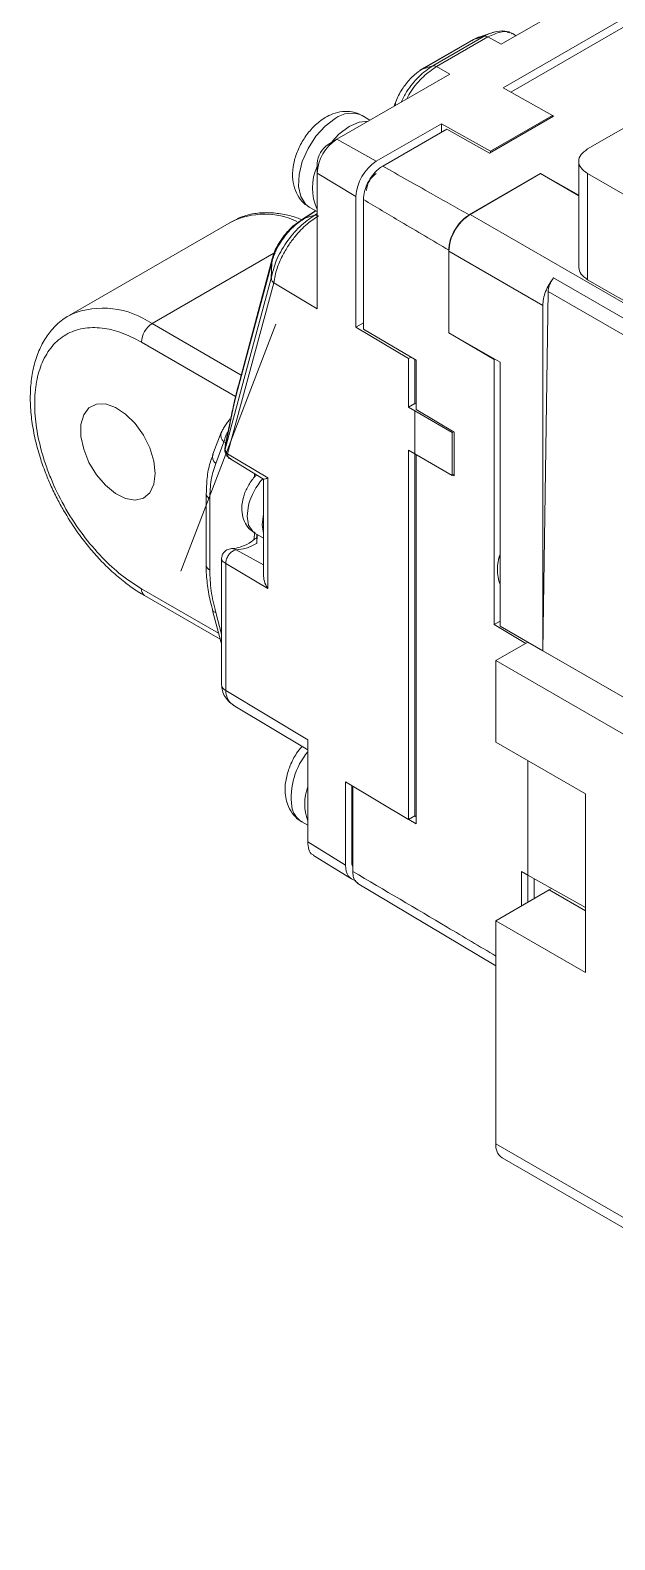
# Model space of a CAD drawing. Header units: inches. Extents: x 0.2 to 16.3, y 0.2 to 11.5.
# Drawn here: x 11.613 to 11.994, y 9.757 to 10.741 of the extents above; entities that cross this region are included whole.
import ezdxf

# ---------------------------------------------------------------- set-up
doc = ezdxf.new("R2010")
doc.units = ezdxf.units.IN
doc.header["$MEASUREMENT"] = 0
doc.linetypes.add('CENTERX2', pattern=[0.8, 0.5, -0.1, 0.1, -0.1])
doc.layers.add('CENTER_LINE', color=7, linetype='CENTERX2')

msp = doc.modelspace()

# ---------------------------------------------------------------- linework, layer by layer
at = {"color": 7, "linetype": 'Continuous', "lineweight": 18}
for p, q in [((11.99392, 10.77417), (11.92021, 10.73162)), ((11.92154, 10.70317), (12.01967, 10.75982)), ((11.92644, 10.70044), (12.02385, 10.75666)), ((11.97652, 10.66339), (12.12685, 10.75017)), ((11.91324, 10.73885), (11.90648, 10.73661)), ((11.91593, 10.73974), (11.91403, 10.73911)), ((11.92995, 10.73724), (11.92749, 10.73859)), ((11.90086, 10.73418), (11.86721, 10.71476)), ((11.90217, 10.73474), (11.86863, 10.71538)), ((11.90908, 10.73688), (11.87554, 10.71752)), ((11.91154, 10.73645), (11.87801, 10.71709)), ((11.90472, 10.73597), (11.90071, 10.73409)), ((11.90908, 10.73688), (11.90217, 10.73474)), ((11.91154, 10.73645), (11.92021, 10.73162)), ((11.86863, 10.71538), (11.87554, 10.71752)), ((11.88667, 10.71226), (11.81296, 10.66971)), ((11.86739, 10.71457), (11.86863, 10.71538)), ((11.87801, 10.71709), (11.88667, 10.71226)), ((11.95355, 10.68533), (11.92154, 10.70317)), ((11.85101, 10.69325), (11.8504, 10.69132)), ((11.83462, 10.68221), (11.82949, 10.68517)), ((11.88117, 10.67987), (11.83872, 10.65536)), ((11.88117, 10.67987), (11.91319, 10.66203)), ((11.88117, 10.67987), (11.88117, 10.6743)), ((11.95425, 10.68474), (11.91249, 10.66063)), ((11.91319, 10.66203), (11.95355, 10.68533)), ((11.95355, 10.68533), (11.95355, 10.68434)), ((11.95355, 10.68513), (11.95425, 10.68474)), ((11.81296, 10.66971), (11.8074, 10.66638)), ((11.83872, 10.65536), (11.81296, 10.66971)), ((11.84289, 10.6522), (11.88465, 10.67631)), ((11.91249, 10.66063), (11.88465, 10.67631)), ((11.91319, 10.66203), (11.91319, 10.66103)), ((11.80017, 10.64755), (11.80027, 10.65404)), ((11.97075, 10.65537), (11.97075, 10.58624)), ((11.80017, 10.64755), (11.80017, 10.55915)), ((11.82548, 10.63243), (11.80017, 10.64755)), ((11.89926, 10.62045), (11.9459, 10.64737)), ((11.9459, 10.64731), (11.89996, 10.62079)), ((11.9459, 10.64737), (11.97075, 10.63337)), ((11.9459, 10.64731), (11.9459, 10.64737)), ((11.97075, 10.63296), (11.9459, 10.64731)), ((12.11989, 10.56455), (11.97652, 10.64732)), ((11.97652, 10.64732), (11.97652, 10.5782)), ((11.82548, 10.5472), (11.82548, 10.63243)), ((11.8303, 10.54597), (11.8303, 10.63039)), ((11.79909, 10.62317), (11.79001, 10.61724)), ((11.79857, 10.62024), (11.79206, 10.61823)), ((11.79505, 10.6255), (11.80017, 10.62254)), ((11.80017, 10.62134), (11.79857, 10.62024)), ((11.74422, 10.61595), (11.63843, 10.55488)), ((11.79206, 10.61823), (11.79064, 10.61729)), ((11.77088, 10.59168), (11.74878, 10.50921)), ((11.77116, 10.59133), (11.77053, 10.58926)), ((11.88598, 10.54364), (11.88598, 10.59745)), ((11.88604, 10.59668), (11.94729, 10.56132)), ((11.88604, 10.54364), (11.88604, 10.59668)), ((11.77053, 10.58926), (11.74845, 10.50686)), ((11.77029, 10.57926), (11.77053, 10.58926)), ((11.77029, 10.57926), (11.74023, 10.46777)), ((11.77186, 10.57607), (11.74179, 10.46458)), ((11.80017, 10.55915), (11.77186, 10.57607)), ((11.9508, 10.57047), (11.94729, 10.33629)), ((12.1053, 10.48127), (11.9508, 10.57047)), ((12.10826, 10.50215), (11.97652, 10.5782)), ((11.94729, 10.33629), (11.94729, 10.56132)), ((11.63843, 10.55488), (11.63971, 10.55558)), ((11.82548, 10.5472), (11.8303, 10.54999)), ((11.85967, 10.52677), (11.82548, 10.5472)), ((11.8303, 10.54597), (11.86467, 10.52564)), ((11.88598, 10.54364), (11.88604, 10.54368)), ((11.91555, 10.52616), (11.88598, 10.54364)), ((11.88604, 10.54364), (11.91945, 10.52435)), ((11.86124, 10.52767), (11.85967, 10.52677)), ((11.85967, 10.4951), (11.85967, 10.52677)), ((11.86377, 10.49747), (11.86377, 10.52617)), ((11.86467, 10.52564), (11.86467, 10.49349)), ((11.91593, 10.52638), (11.91555, 10.52616)), ((11.91555, 10.35332), (11.91555, 10.52616)), ((11.91945, 10.52435), (11.91945, 10.35236)), ((11.86377, 10.49747), (11.85967, 10.4951)), ((11.85967, 10.4951), (11.86377, 10.49265)), ((11.86467, 10.49695), (11.86377, 10.49747)), ((11.86377, 10.46467), (11.86377, 10.49265)), ((11.88813, 10.47859), (11.86377, 10.49265)), ((11.86467, 10.49349), (11.88942, 10.47885)), ((11.74314, 10.48357), (11.74005, 10.46801)), ((11.74318, 10.48465), (11.74028, 10.47007)), ((11.74323, 10.48488), (11.74318, 10.48465)), ((11.73762, 10.47847), (11.73223, 10.46448)), ((11.73401, 10.45843), (11.7394, 10.47243)), ((11.88813, 10.47859), (11.88901, 10.47909)), ((11.88813, 10.45061), (11.88813, 10.47859)), ((11.88942, 10.47885), (11.88942, 10.45023)), ((11.74005, 10.46801), (11.74006, 10.46832)), ((11.74179, 10.46458), (11.76792, 10.44896)), ((11.74205, 10.46217), (11.76523, 10.44812)), ((11.86377, 10.46467), (11.85967, 10.46713)), ((11.85967, 10.22622), (11.85967, 10.46713)), ((11.86377, 10.46467), (11.88813, 10.45061)), ((11.86377, 10.22859), (11.86377, 10.46467)), ((11.86467, 10.46415), (11.86467, 10.22349)), ((11.75938, 10.45167), (11.75938, 10.44929)), ((11.76515, 10.4483), (11.76515, 10.38536)), ((11.76792, 10.44896), (11.76792, 10.37679)), ((11.88813, 10.45061), (11.88942, 10.45136)), ((11.88942, 10.45023), (11.88846, 10.4508)), ((11.72784, 10.43859), (11.72784, 10.39204)), ((11.73014, 10.38882), (11.73014, 10.43537)), ((11.75896, 10.40869), (11.75938, 10.41217)), ((11.75938, 10.4134), (11.75938, 10.41217)), ((11.7596, 10.41297), (11.76515, 10.40977)), ((11.76078, 10.41229), (11.76073, 10.40953)), ((11.76064, 10.40615), (11.76086, 10.40627)), ((11.76086, 10.40627), (11.76112, 10.41209)), ((11.7378, 10.39607), (11.7378, 10.31423)), ((11.74056, 10.39314), (11.74056, 10.31028)), ((11.76792, 10.37679), (11.74056, 10.39314)), ((11.919, 10.39753), (11.91945, 10.39596)), ((11.68764, 10.37222), (11.73696, 10.34375)), ((11.73197, 10.36249), (11.73736, 10.34227)), ((11.91945, 10.35558), (11.91555, 10.35332)), ((11.9362, 10.3411), (11.91555, 10.35332)), ((11.94729, 10.33629), (11.91945, 10.35236)), ((11.73733, 10.3424), (11.7378, 10.34105)), ((11.93754, 10.34188), (11.91666, 10.32983)), ((12.44421, 10.04939), (11.93754, 10.34188)), ((11.9389, 10.3411), (11.93894, 10.34111)), ((11.94593, 10.33708), (11.9459, 10.33706)), ((11.94729, 10.33629), (12.02384, 10.2921)), ((11.91666, 10.27678), (11.91666, 10.32983)), ((11.91666, 10.32983), (12.51798, 9.98269)), ((11.74056, 10.31028), (11.79402, 10.27832)), ((11.74657, 10.30011), (11.79402, 10.27175)), ((11.79402, 10.27832), (11.79402, 10.21168)), ((11.97513, 10.24304), (11.91666, 10.27678)), ((11.93754, 10.19002), (11.93754, 10.26473)), ((11.81864, 10.25075), (11.85967, 10.22622)), ((11.81864, 10.19646), (11.81864, 10.25075)), ((11.82274, 10.19875), (11.82274, 10.2483)), ((11.82342, 10.24789), (11.82367, 10.24774)), ((11.82342, 10.24789), (11.82342, 10.19243)), ((11.82343, 10.24789), (11.82342, 10.24789)), ((11.97513, 10.24304), (11.97513, 10.1265)), ((11.85967, 10.22622), (11.86377, 10.22859)), ((11.85986, 10.22633), (11.86467, 10.22349)), ((11.86467, 10.22807), (11.86377, 10.22859)), ((11.79017, 10.22483), (11.79402, 10.22261)), ((11.79402, 10.21168), (11.81864, 10.19646)), ((11.79788, 10.2028), (11.82255, 10.18755)), ((11.93342, 10.19246), (11.93754, 10.19002)), ((11.93342, 10.16992), (11.93342, 10.19246)), ((11.93754, 10.19002), (11.97513, 10.16885)), ((11.93754, 10.19002), (11.93754, 10.1723)), ((11.94172, 10.17471), (11.94172, 10.18767)), ((11.82626, 10.18484), (11.91666, 10.13081)), ((11.91666, 10.16025), (11.95146, 10.18034)), ((11.95146, 10.18034), (11.95299, 10.18132)), ((11.91666, 10.16025), (11.91666, 10.01478)), ((11.97513, 10.1265), (11.91666, 10.16025)), ((11.91666, 10.01478), (13.22092, 9.26186)), ((11.92074, 10.00577), (13.22499, 9.25284))]:
    msp.add_line(p, q, dxfattribs=at)
at = {"color": 8, "linetype": 'Continuous', "lineweight": 18}
for p, q in [((11.90094, 10.73393), (11.90217, 10.73474)), ((11.90217, 10.73474), (11.90476, 10.7359)), ((11.79206, 10.61823), (11.79934, 10.62302)), ((11.89996, 10.62079), (12.1075, 10.50098)), ((11.69256, 10.54952), (11.772, 10.59538)), ((12.10546, 10.49207), (11.9543, 10.57933)), ((11.69256, 10.54952), (11.75061, 10.51601)), ((11.6856, 10.53746), (11.74701, 10.50201)), ((11.7394, 10.47243), (11.74061, 10.47173)), ((11.7406, 10.46999), (11.74006, 10.46832)), ((11.76515, 10.3923), (11.74743, 10.40205)), ((11.73591, 10.34768), (11.6856, 10.37673)), ((11.7378, 10.34707), (11.73401, 10.3613)), ((11.82342, 10.19835), (11.82274, 10.19875)), ((11.97513, 10.16668), (11.95146, 10.18034))]:
    msp.add_line(p, q, dxfattribs=at)
at = {"color": 8, "linetype": 'Continuous', "lineweight": 18, "flags": 128}
for points in [[(11.8119, 10.68325), (11.80534, 10.6783), (11.7993, 10.67165), (11.79421, 10.6638), (11.79047, 10.65531), (11.78835, 10.64683), (11.788, 10.63897), (11.78944, 10.63234), (11.79259, 10.6274), (11.79505, 10.6255)], [(11.74845, 10.50686), (11.74857, 10.50823), (11.74878, 10.50921)], [(11.74318, 10.48465), (11.74314, 10.48441), (11.74314, 10.48357)], [(11.75541, 10.43115), (11.7545, 10.4241), (11.75549, 10.41815), (11.75825, 10.41395), (11.7596, 10.41297)], [(11.7378, 10.34166), (11.73743, 10.34208), (11.73736, 10.34227)]]:
    msp.add_lwpolyline(points, dxfattribs=at)
at = {"color": 7, "linetype": 'Continuous', "lineweight": 18, "flags": 128}
for points in [[(11.80991, 10.66838), (11.81439, 10.67308), (11.82094, 10.67802)], [(11.82094, 10.67802), (11.82753, 10.6809), (11.83341, 10.68151)], [(11.69465, 10.45187), (11.69375, 10.44481), (11.6911, 10.43931), (11.68692, 10.43578), (11.6815, 10.43449), (11.67525, 10.43553), (11.66863, 10.43883), (11.66213, 10.44414), (11.65624, 10.45106), (11.6514, 10.45909), (11.64795, 10.46763), (11.64616, 10.47604), (11.64616, 10.4837), (11.64795, 10.49004), (11.6514, 10.4946), (11.65624, 10.49703), (11.66213, 10.49715), (11.66863, 10.49496), (11.67525, 10.49062), (11.6815, 10.48444), (11.68692, 10.4769), (11.6911, 10.46854), (11.69375, 10.45998), (11.69465, 10.45187)], [(11.73804, 10.4793), (11.738, 10.47924), (11.73762, 10.47847)], [(11.76515, 10.41274), (11.76425, 10.41847), (11.76515, 10.42552)]]:
    msp.add_lwpolyline(points, dxfattribs=at)
at = {"color": 8, "linetype": 'Continuous', "lineweight": 18}
for centre, radius, start, end in [((11.82233, 10.66928), 0.01743, 65.72994, 126.7506), ((11.76584, 10.57108), 0.04981, 64.8325, 115.72377), ((11.66053, 10.50373), 0.05588, 55.03177, 111.88364), ((11.74306, 10.47679), 0.00569, 162.81116, 229.99818), ((11.7953, 10.42081), 0.04121, 137.91793, 165.47178), ((11.73178, 10.43899), 0.00397, 186.07696, 245.59195), ((11.73178, 10.39243), 0.00396, 185.6948, 245.62534), ((11.7339, 10.36349), 0.00219, 208.46736, 272.78227), ((11.74265, 10.31468), 0.00487, 185.36197, 244.61207), ((11.83088, 10.24036), 0.04758, 140.77211, 186.65857), ((11.79748, 10.23676), 0.01399, 187.9109, 238.54318)]:
    msp.add_arc(centre, radius, start, end, dxfattribs=at)
at = {"color": 7, "linetype": 'Continuous', "lineweight": 18}
for centre, radius, start, end in [((11.82794, 10.64629), 0.0278, 122.60548, 177.39452), ((11.81574, 10.65333), 0.01548, 122.60548, 177.39452), ((11.82999, 10.63792), 0.03293, 154.58835, 205.13439), ((11.85422, 10.63112), 0.02877, 122.60548, 177.39452), ((11.84616, 10.63578), 0.01381, 122.60548, 177.39452), ((11.70071, 10.53678), 0.01513, 122.60548, 177.39452), ((11.73767, 10.4628), 0.00569, 162.81116, 229.99819), ((11.74454, 10.4679), 0.00431, 181.66396, 230.32578), ((11.94729, 10.38933), 0.02953, 160.54426, 199.45574), ((11.69055, 10.37625), 0.00497, 174.44852, 233.51522), ((11.82479, 10.23649), 0.03267, 160.35385, 199.64615), ((11.92631, 10.01372), 0.0097, 173.70115, 234.98667)]:
    msp.add_arc(centre, radius, start, end, dxfattribs=at)
msp.add_ellipse((11.83256, 10.2045), major_axis=(0.00984, 0.01705), ratio=0.577206, start_param=2.356266, end_param=3.393237, dxfattribs=at)
at = {"color": 8, "linetype": 'Continuous', "lineweight": 18}
for points, knots in [([(11.91549, 10.73947), (11.91485, 10.73933), (11.91282, 10.73892), (11.9106, 10.7377), (11.90908, 10.73688)], [0, 0, 0, 0, 0.317534, 1, 1, 1, 1]), ([(11.91154, 10.73645), (11.91433, 10.7377), (11.91999, 10.74025), (11.9255, 10.74029), (11.92722, 10.73858), (11.92738, 10.73842)], [0, 0, 0, 0, 0.466349, 0.949327, 1, 1, 1, 1]), ([(11.87554, 10.71752), (11.87401, 10.71655), (11.87095, 10.71461), (11.86645, 10.71055), (11.86223, 10.70588), (11.85804, 10.70035), (11.85611, 10.69625), (11.85506, 10.69401)], [0, 0, 0, 0, 0.1929603, 0.3851535, 0.5772776, 0.7696511, 1, 1, 1, 1]), ([(11.85868, 10.6961), (11.85956, 10.69777), (11.86234, 10.70308), (11.86927, 10.711), (11.87512, 10.71508), (11.87801, 10.71709)], [0, 0, 0, 0, 0.188477, 0.600222, 1, 1, 1, 1]), ([(11.74216, 10.47953), (11.74213, 10.47948), (11.74144, 10.47842), (11.74041, 10.47594), (11.73977, 10.47372), (11.7394, 10.47243)], [0, 0, 0, 0, 0.0186625, 0.4264826, 1, 1, 1, 1]), ([(11.74179, 10.46458), (11.74182, 10.46395), (11.74188, 10.46298), (11.74235, 10.46207), (11.74272, 10.46179), (11.74292, 10.46164)], [0, 0, 0, 0, 0.461096, 0.721042, 1, 1, 1, 1]), ([(11.74743, 10.40205), (11.74696, 10.40228), (11.746, 10.40274), (11.74509, 10.40281), (11.74464, 10.40285)], [0, 0, 0, 0, 0.495251, 1, 1, 1, 1]), ([(11.74056, 10.39314), (11.74014, 10.39341), (11.7393, 10.39395), (11.73842, 10.39476), (11.73794, 10.39548), (11.73768, 10.39598), (11.73781, 10.39613), (11.73781, 10.39614)], [0, 0, 0, 0, 0.244036, 0.489592, 0.73832, 0.99181, 1, 1, 1, 1]), ([(11.74056, 10.31028), (11.74078, 10.30863), (11.74122, 10.30523), (11.74378, 10.3019), (11.74597, 10.30058), (11.74662, 10.30019)], [0, 0, 0, 0, 0.398707, 0.820945, 1, 1, 1, 1]), ([(11.82342, 10.19243), (11.84396, 10.18031), (11.87504, 10.16196), (11.90612, 10.14354), (11.91666, 10.13729)], [0, 0, 0, 0, 0.660631, 1, 1, 1, 1])]:
    msp.add_open_spline(points, degree=3, knots=knots, dxfattribs=at)
at = {"color": 7, "linetype": 'Continuous', "lineweight": 18}
for points in [[(11.90908, 10.73688), (11.90945, 10.73694), (11.91021, 10.73706), (11.9111, 10.73665), (11.91154, 10.73645)], [(11.87554, 10.71752), (11.87592, 10.71758), (11.87667, 10.7177), (11.87756, 10.71729), (11.87801, 10.71709)], [(11.97652, 10.66339), (11.9749, 10.66221), (11.97167, 10.65987), (11.97029, 10.65535), (11.97167, 10.65084), (11.9749, 10.64849), (11.97652, 10.64732)], [(11.89996, 10.62079), (11.89814, 10.61949), (11.89449, 10.6169), (11.88989, 10.61053), (11.88667, 10.60336), (11.88625, 10.59891), (11.88604, 10.59668)], [(11.97075, 10.58624), (11.97102, 10.58473), (11.97156, 10.58172), (11.97487, 10.57937), (11.97652, 10.5782)], [(11.94729, 10.56132), (11.94738, 10.56279), (11.94757, 10.56571), (11.94905, 10.57049), (11.95126, 10.5752), (11.95329, 10.57795), (11.9543, 10.57933)], [(11.9543, 10.57933), (11.9538, 10.57865), (11.95281, 10.5773), (11.95171, 10.57499), (11.95096, 10.57264), (11.95085, 10.57119), (11.9508, 10.57047)], [(11.73014, 10.43537), (11.73031, 10.43959), (11.73063, 10.44803), (11.73288, 10.45497), (11.73401, 10.45843)], [(11.73401, 10.3613), (11.73288, 10.36607), (11.73063, 10.3756), (11.73031, 10.38442), (11.73014, 10.38882)]]:
    msp.add_open_spline(points, degree=3, dxfattribs=at)
for points, knots in [([(11.92553, 10.73903), (11.9246, 10.73948), (11.92171, 10.74087), (11.918, 10.74011), (11.91548, 10.73959)], [0, 0, 0, 0, 0.3218825, 1, 1, 1, 1]), ([(11.90476, 10.7359), (11.90525, 10.73616), (11.90588, 10.73651), (11.9064, 10.73655), (11.90652, 10.73656)], [0, 0, 0, 0, 0.763439, 1, 1, 1, 1]), ([(11.85088, 10.6916), (11.85107, 10.69245), (11.85152, 10.69458), (11.85315, 10.69827), (11.85542, 10.70226), (11.85879, 10.70695), (11.86333, 10.71186), (11.86696, 10.71427), (11.86863, 10.71538)], [0, 0, 0, 0, 0.104163, 0.258144, 0.403502, 0.540616, 0.78707, 1, 1, 1, 1]), ([(11.82959, 10.68504), (11.82949, 10.68513), (11.82765, 10.68661), (11.82306, 10.68776), (11.8166, 10.68807), (11.81064, 10.68661), (11.80709, 10.68472), (11.80549, 10.68388)], [0, 0, 0, 0, 0.0160919, 0.2808525, 0.5335878, 0.790697, 1, 1, 1, 1]), ([(11.80549, 10.68388), (11.80417, 10.68301), (11.80058, 10.68067), (11.79535, 10.67549), (11.79025, 10.66831), (11.78645, 10.66025), (11.78423, 10.6517), (11.78396, 10.64359), (11.78559, 10.63635), (11.78889, 10.63061), (11.79229, 10.62687), (11.79476, 10.62583), (11.79526, 10.62562)], [0, 0, 0, 0, 0.069191, 0.187246, 0.305473, 0.424465, 0.545945, 0.672411, 0.778961, 0.878509, 0.975127, 1, 1, 1, 1]), ([(11.8303, 10.63039), (11.83044, 10.63211), (11.83072, 10.63554), (11.83289, 10.64115), (11.83608, 10.64628), (11.83962, 10.65007), (11.84196, 10.6516), (11.84289, 10.6522)], [0, 0, 0, 0, 0.214702, 0.429404, 0.644089, 0.858766, 1, 1, 1, 1]), ([(11.84289, 10.6522), (11.85342, 10.64628), (11.87223, 10.63571), (11.891, 10.62511), (11.89926, 10.62045)], [0, 0, 0, 0, 0.560004, 1, 1, 1, 1]), ([(11.88598, 10.59745), (11.87559, 10.60361), (11.85703, 10.61462), (11.83847, 10.62557), (11.8303, 10.63039)], [0, 0, 0, 0, 0.560005, 1, 1, 1, 1]), ([(11.79017, 10.61721), (11.78909, 10.61766), (11.78489, 10.61941), (11.77757, 10.6211), (11.76826, 10.62216), (11.75913, 10.62148), (11.75105, 10.61953), (11.7465, 10.61699), (11.74458, 10.61591)], [0, 0, 0, 0, 0.066215, 0.258975, 0.453769, 0.651094, 0.852619, 1, 1, 1, 1]), ([(11.79857, 10.62024), (11.79526, 10.61795), (11.78865, 10.61338), (11.77967, 10.60247), (11.77283, 10.59038), (11.77114, 10.58297), (11.77029, 10.57926)], [0, 0, 0, 0, 0.2502245, 0.5000044, 0.7497637, 1, 1, 1, 1]), ([(11.80104, 10.61981), (11.79854, 10.61815), (11.79328, 10.61467), (11.78655, 10.60755), (11.78123, 10.60033), (11.77713, 10.59326), (11.77342, 10.58479), (11.77242, 10.57918), (11.77186, 10.57607)], [0, 0, 0, 0, 0.180061, 0.378365, 0.505739, 0.63991, 0.801206, 1, 1, 1, 1]), ([(11.79857, 10.62024), (11.79895, 10.6203), (11.79971, 10.62043), (11.8006, 10.62001), (11.80104, 10.61981)], [0, 0, 0, 0, 0.502742, 1, 1, 1, 1]), ([(11.89926, 10.62045), (11.89777, 10.61942), (11.89479, 10.61736), (11.89081, 10.61242), (11.8878, 10.60679), (11.88621, 10.60156), (11.88605, 10.59862), (11.88598, 10.59745)], [0, 0, 0, 0, 0.214702, 0.429406, 0.644091, 0.858768, 1, 1, 1, 1]), ([(11.77053, 10.58926), (11.77129, 10.59191), (11.77279, 10.5971), (11.77735, 10.6044), (11.78167, 10.60965), (11.7863, 10.61435), (11.7898, 10.6167), (11.79206, 10.61823)], [0, 0, 0, 0, 0.256012, 0.50256, 0.638236, 0.766006, 1, 1, 1, 1]), ([(11.79103, 10.61782), (11.78906, 10.61654), (11.78489, 10.61384), (11.77882, 10.60754), (11.77445, 10.601), (11.77174, 10.59515), (11.77103, 10.59221), (11.77067, 10.59068)], [0, 0, 0, 0, 0.206748, 0.436121, 0.696813, 0.842091, 1, 1, 1, 1]), ([(11.77029, 10.57926), (11.7703, 10.57899), (11.77033, 10.57844), (11.77067, 10.57773), (11.77112, 10.57701), (11.77152, 10.57641), (11.77177, 10.57617), (11.77186, 10.57607)], [0, 0, 0, 0, 0.249886, 0.499926, 0.747959, 0.907794, 1, 1, 1, 1]), ([(11.64006, 10.55549), (11.6388, 10.55489), (11.63452, 10.55286), (11.62858, 10.54749), (11.6225, 10.53973), (11.61799, 10.53071), (11.61489, 10.52058), (11.61323, 10.50957), (11.61296, 10.49796), (11.61399, 10.48603), (11.61616, 10.47417), (11.61921, 10.46294), (11.62266, 10.45309), (11.62642, 10.44404), (11.63034, 10.4358), (11.6334, 10.43033), (11.63482, 10.42778)], [0, 0, 0, 0, 0.036685, 0.124005, 0.206016, 0.289174, 0.372855, 0.456241, 0.538709, 0.619677, 0.698291, 0.771849, 0.837367, 0.888849, 0.948237, 1, 1, 1, 1]), ([(11.6856, 10.37673), (11.68123, 10.37952), (11.67248, 10.38511), (11.65953, 10.39712), (11.64717, 10.4116), (11.63604, 10.42848), (11.62848, 10.44359), (11.6237, 10.4558), (11.61995, 10.46749), (11.61681, 10.48166), (11.6156, 10.4975), (11.61681, 10.51196), (11.6206, 10.52473), (11.627, 10.53531), (11.63604, 10.54294), (11.64535, 10.5463), (11.65353, 10.5471), (11.66178, 10.54665), (11.67248, 10.54424), (11.68123, 10.53972), (11.6856, 10.53746)], [0, 0, 0, 0, 0.060004, 0.11999, 0.184292, 0.249958, 0.315624, 0.3478, 0.380008, 0.439987, 0.5, 0.559978, 0.619991, 0.684293, 0.749959, 0.815625, 0.8478, 0.880009, 0.939979, 1, 1, 1, 1]), ([(11.74314, 10.48357), (11.74402, 10.48787), (11.74577, 10.4964), (11.74756, 10.5034), (11.74845, 10.50686)], [0, 0, 0, 0, 0.504153, 1, 1, 1, 1]), ([(11.74883, 10.50938), (11.74788, 10.50568), (11.74599, 10.4983), (11.74415, 10.48935), (11.74323, 10.48488)], [0, 0, 0, 0, 0.500641, 1, 1, 1, 1]), ([(11.74355, 10.48749), (11.74291, 10.48673), (11.74157, 10.48514), (11.73986, 10.48266), (11.7384, 10.48017), (11.73776, 10.47865), (11.73744, 10.47788)], [0, 0, 0, 0, 0.23234, 0.486589, 0.742365, 1, 1, 1, 1]), ([(11.7324, 10.46434), (11.73169, 10.46256), (11.72978, 10.45777), (11.72821, 10.44913), (11.72798, 10.44201), (11.72787, 10.43857)], [0, 0, 0, 0, 0.2349141, 0.631069, 1, 1, 1, 1]), ([(11.74006, 10.46832), (11.73998, 10.46808), (11.73991, 10.46783), (11.73999, 10.46757), (11.74, 10.46756)], [0, 0, 0, 0, 0.956652, 1, 1, 1, 1]), ([(11.74002, 10.46674), (11.73999, 10.46687), (11.7399, 10.4673), (11.73999, 10.46772), (11.74005, 10.46801)], [0, 0, 0, 0, 0.313381, 1, 1, 1, 1]), ([(11.73998, 10.46676), (11.74004, 10.4664), (11.74017, 10.46567), (11.74065, 10.46453), (11.74135, 10.46343), (11.74227, 10.46246), (11.74312, 10.46179), (11.74367, 10.46155), (11.74384, 10.46148)], [0, 0, 0, 0, 0.168963, 0.34853, 0.535723, 0.726929, 0.918425, 1, 1, 1, 1]), ([(11.74023, 10.46777), (11.74022, 10.46773), (11.74019, 10.46764), (11.74014, 10.46754), (11.7401, 10.46755), (11.74005, 10.46769), (11.74005, 10.4679), (11.74005, 10.46801)], [0, 0, 0, 0, 0.107272, 0.216266, 0.463262, 0.73307, 1, 1, 1, 1]), ([(11.76068, 10.45087), (11.76065, 10.45085), (11.75879, 10.4494), (11.7559, 10.44519), (11.75309, 10.43988), (11.75215, 10.43652), (11.75186, 10.4355)], [0, 0, 0, 0, 0.006948, 0.409073, 0.821273, 1, 1, 1, 1]), ([(11.76792, 10.44896), (11.7679, 10.44895), (11.76733, 10.44871), (11.76619, 10.44827), (11.76521, 10.44793), (11.76525, 10.44814), (11.76525, 10.44816)], [0, 0, 0, 0, 0.0106699, 0.3972726, 0.9585798, 1, 1, 1, 1]), ([(11.75186, 10.4355), (11.75158, 10.4341), (11.75085, 10.43051), (11.75111, 10.42491), (11.75314, 10.41926), (11.75614, 10.41511), (11.75879, 10.41369), (11.75974, 10.41318)], [0, 0, 0, 0, 0.163393, 0.417242, 0.649009, 0.873209, 1, 1, 1, 1]), ([(11.63482, 10.42778), (11.63756, 10.42329), (11.64141, 10.41697), (11.64779, 10.40826), (11.65349, 10.40117), (11.66064, 10.39338), (11.66842, 10.38596), (11.67682, 10.37923), (11.68329, 10.37463), (11.68696, 10.37269), (11.68765, 10.37233)], [0, 0, 0, 0, 0.192029, 0.269942, 0.398516, 0.530787, 0.671468, 0.816926, 0.965849, 1, 1, 1, 1]), ([(11.74465, 10.40285), (11.74406, 10.4028), (11.7429, 10.40271), (11.74133, 10.40207), (11.74005, 10.40117), (11.7389, 10.39991), (11.73813, 10.39835), (11.73778, 10.39695), (11.73783, 10.39628), (11.73784, 10.39614)], [0, 0, 0, 0, 0.164497, 0.323867, 0.471652, 0.602835, 0.80324, 0.957034, 1, 1, 1, 1]), ([(11.76108, 10.41031), (11.76059, 10.40994), (11.75936, 10.40901), (11.75602, 10.40634), (11.75129, 10.40419), (11.74693, 10.40295), (11.7449, 10.40287), (11.74426, 10.40284)], [0, 0, 0, 0, 0.077206, 0.192875, 0.522673, 0.848785, 1, 1, 1, 1]), ([(11.74743, 10.40205), (11.74955, 10.40225), (11.75378, 10.40264), (11.75836, 10.40498), (11.76064, 10.40615)], [0, 0, 0, 0, 0.5, 1, 1, 1, 1]), ([(11.76086, 10.40627), (11.76086, 10.40741), (11.76086, 10.40882), (11.76075, 10.40941), (11.76073, 10.40953)], [0, 0, 0, 0, 0.804617, 1, 1, 1, 1]), ([(11.74533, 10.4014), (11.74471, 10.40096), (11.74346, 10.40007), (11.74188, 10.39789), (11.74078, 10.39543), (11.74063, 10.3939), (11.74056, 10.39314)], [0, 0, 0, 0, 0.25, 0.5, 0.75, 1, 1, 1, 1]), ([(11.74533, 10.4014), (11.74572, 10.4016), (11.74644, 10.40197), (11.74711, 10.40203), (11.74743, 10.40205)], [0, 0, 0, 0, 0.5237, 1, 1, 1, 1]), ([(11.72787, 10.39202), (11.72786, 10.39181), (11.72765, 10.38807), (11.72846, 10.38032), (11.72986, 10.37062), (11.73149, 10.36463), (11.73208, 10.36247)], [0, 0, 0, 0, 0.022978, 0.411509, 0.788591, 1, 1, 1, 1]), ([(11.76524, 10.38536), (11.76527, 10.38449), (11.76536, 10.38207), (11.76658, 10.37913), (11.76764, 10.37723), (11.7679, 10.37681), (11.76792, 10.37679)], [0, 0, 0, 0, 0.304306, 0.842727, 0.990669, 1, 1, 1, 1]), ([(11.73786, 10.31405), (11.73795, 10.31277), (11.73815, 10.31001), (11.73999, 10.30614), (11.74282, 10.30266), (11.7453, 10.30097), (11.74655, 10.30013)], [0, 0, 0, 0, 0.2212657, 0.479283, 0.7396894, 1, 1, 1, 1]), ([(11.79031, 10.27397), (11.78909, 10.27249), (11.78602, 10.26878), (11.78242, 10.26165), (11.77977, 10.25324), (11.77897, 10.2457), (11.77967, 10.24123), (11.77994, 10.2395)], [0, 0, 0, 0, 0.150758, 0.378093, 0.609319, 0.848688, 1, 1, 1, 1]), ([(11.77994, 10.2395), (11.78039, 10.23785), (11.78141, 10.2341), (11.78472, 10.22913), (11.78801, 10.22572), (11.79022, 10.22488), (11.79044, 10.2248)], [0, 0, 0, 0, 0.271881, 0.621235, 0.96183, 1, 1, 1, 1]), ([(11.79402, 10.21168), (11.79418, 10.20996), (11.79451, 10.20657), (11.79617, 10.20367), (11.79767, 10.2031), (11.79798, 10.20299)], [0, 0, 0, 0, 0.4501153, 0.8894192, 1, 1, 1, 1]), ([(11.82342, 10.19543), (11.82326, 10.19574), (11.82279, 10.19663), (11.82276, 10.19791), (11.82274, 10.19875)], [0, 0, 0, 0, 0.351562, 1, 1, 1, 1]), ([(11.8271, 10.1846), (11.82647, 10.18496), (11.82485, 10.18591), (11.82365, 10.18883), (11.82349, 10.19141), (11.82342, 10.19243)], [0, 0, 0, 0, 0.277214, 0.713182, 1, 1, 1, 1])]:
    msp.add_open_spline(points, degree=3, knots=knots, dxfattribs=at)
at = {"layer": 'CENTER_LINE', "linetype": 'CENTERX2', "lineweight": 18}
msp.add_line((11.77328, 10.54912), (11.71126, 10.38817), dxfattribs=at)

doc.saveas('drawing.dxf')
